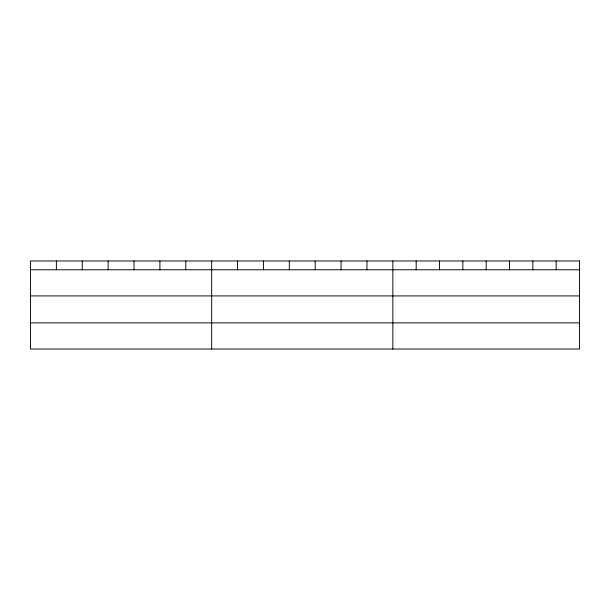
<?xml version="1.0" encoding="UTF-8"?>
<svg xmlns="http://www.w3.org/2000/svg" width="610" height="610" viewBox="0 0 610 610"><rect width="100%" height="100%" fill="white"/><g stroke="black" fill="none" stroke-linecap="round" stroke-linejoin="round"><path stroke-width="0.91" d="M30.5 269.772L579.5 269.772M30.5 295.926L579.5 295.926M30.5 322.881L579.5 322.881M556.167 260.966L556.167 269.772M532.835 260.966L532.835 269.772M509.502 260.966L509.502 269.772M486.17 260.966L486.17 269.772M462.837 260.966L462.837 269.772M439.505 260.966L439.505 269.772M416.172 260.966L416.172 269.772M392.84 260.966L392.84 349.034M366.961 260.966L366.961 269.772M341.074 260.966L341.074 269.772M315.195 260.966L315.195 269.772M289.315 260.966L289.315 269.772M263.436 260.966L263.436 269.772M237.549 260.966L237.549 269.772M211.67 260.966L211.67 349.034M185.791 260.966L185.791 269.772M159.904 260.966L159.904 269.772M134.025 260.966L134.025 269.772M108.145 260.966L108.145 269.772M82.266 260.966L82.266 269.772M56.379 260.966L56.379 269.772M579.5 260.966L30.5 260.966L30.5 349.034L579.5 349.034L579.5 260.966"/></g></svg>
